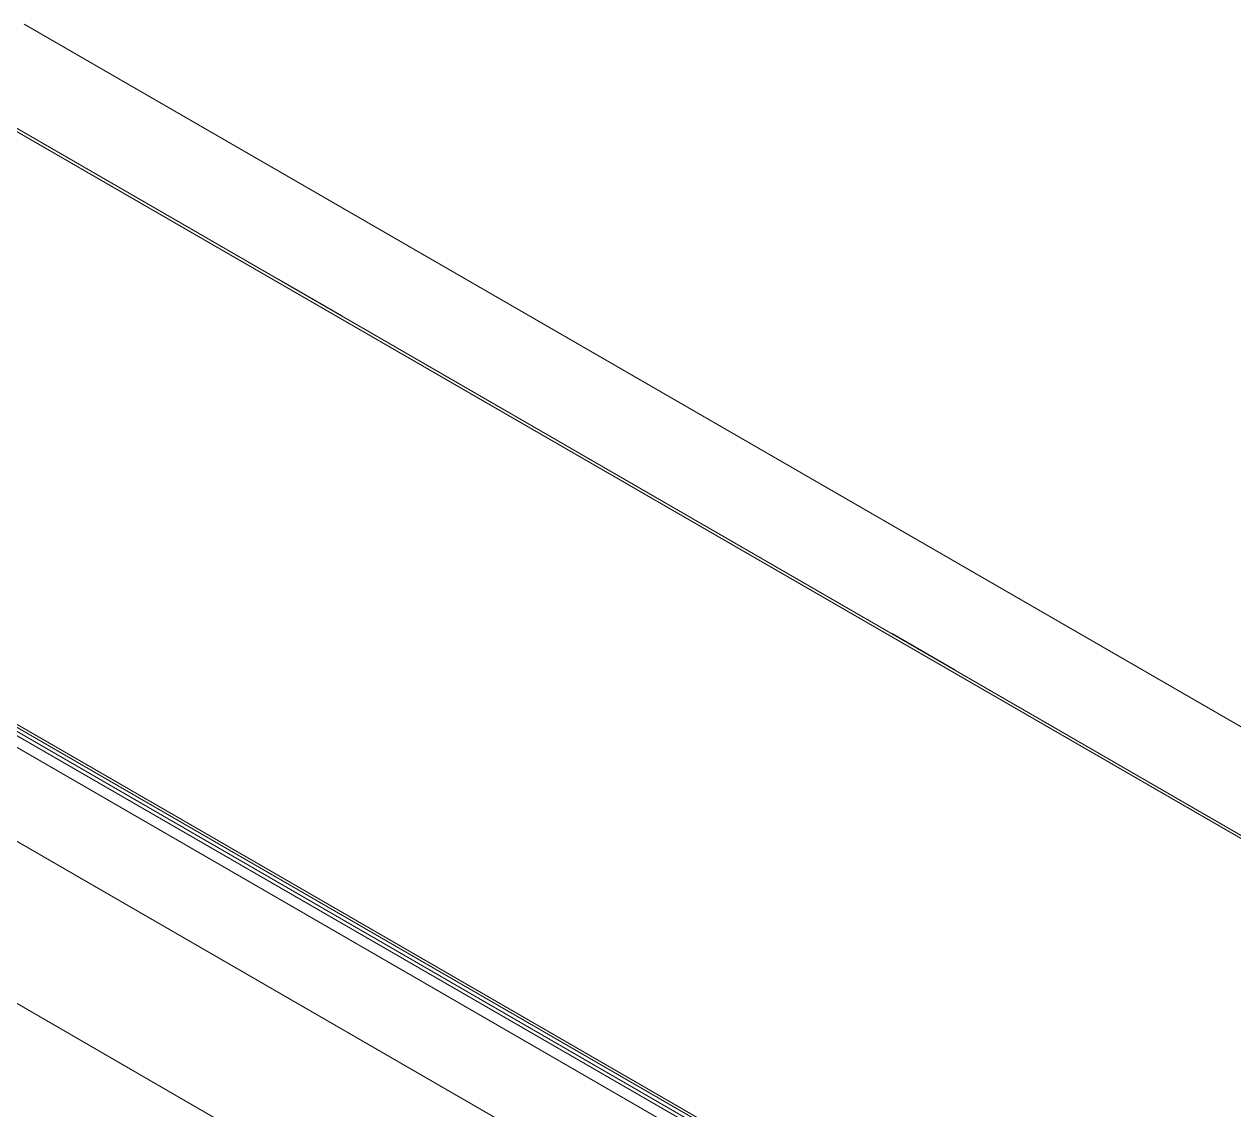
# Model space of a CAD drawing. Header units: millimetres. Extents: x -279 to 4999, y 61 to 3536.
# Drawn here: x 3690 to 4129.3, y 1753.3 to 2147.4 of the extents above; entities that cross this region are included whole.
import ezdxf

# ---------------------------------------------------------------- set-up
doc = ezdxf.new("R2010")
doc.units = ezdxf.units.MM
doc.layers.add('ZANO_R', color=7, linetype='Continuous', lineweight=0)

msp = doc.modelspace()

# ---------------------------------------------------------------- linework, layer by layer
at = {"layer": 'ZANO_R'}
for p, q in [((3690, 2147.41), (3690.08, 2147.37)), ((3690.08, 2147.37), (4827.92, 1490.44)), ((3653.84, 2128.92), (4795.02, 1470.06)), ((3654.95, 2127.16), (4788.44, 1472.74)), ((3805.45, 2041.56), (3782.6, 2054.74)), ((3782.6, 2054.74), (3782.6, 2054.58)), ((3784.89, 2053.26), (3784.89, 2053.42)), ((3805.45, 2041.39), (3805.45, 2041.56)), ((4604.06, 1359.81), (3462.89, 2018.67)), ((4604.06, 1361.4), (3465.63, 2018.67)), ((3467.91, 2018.86), (4601.78, 1364.22)), ((4602.05, 1365.12), (3468.56, 2019.54)), ((3461.29, 2015.35), (4599.13, 1358.42)), ((3430.5, 1999.11), (4568.34, 1342.18)), ((4028, 1913.07), (4005.16, 1926.25)), ((4005.16, 1926.25), (4005.16, 1926.09)), ((4007.44, 1924.93), (4007.44, 1924.77)), ((4028, 1912.91), (4028, 1913.07)), ((4521.23, 1310.47), (3485.72, 1908.31))]:
    msp.add_line(p, q, dxfattribs=at)

doc.saveas('drawing.dxf')
